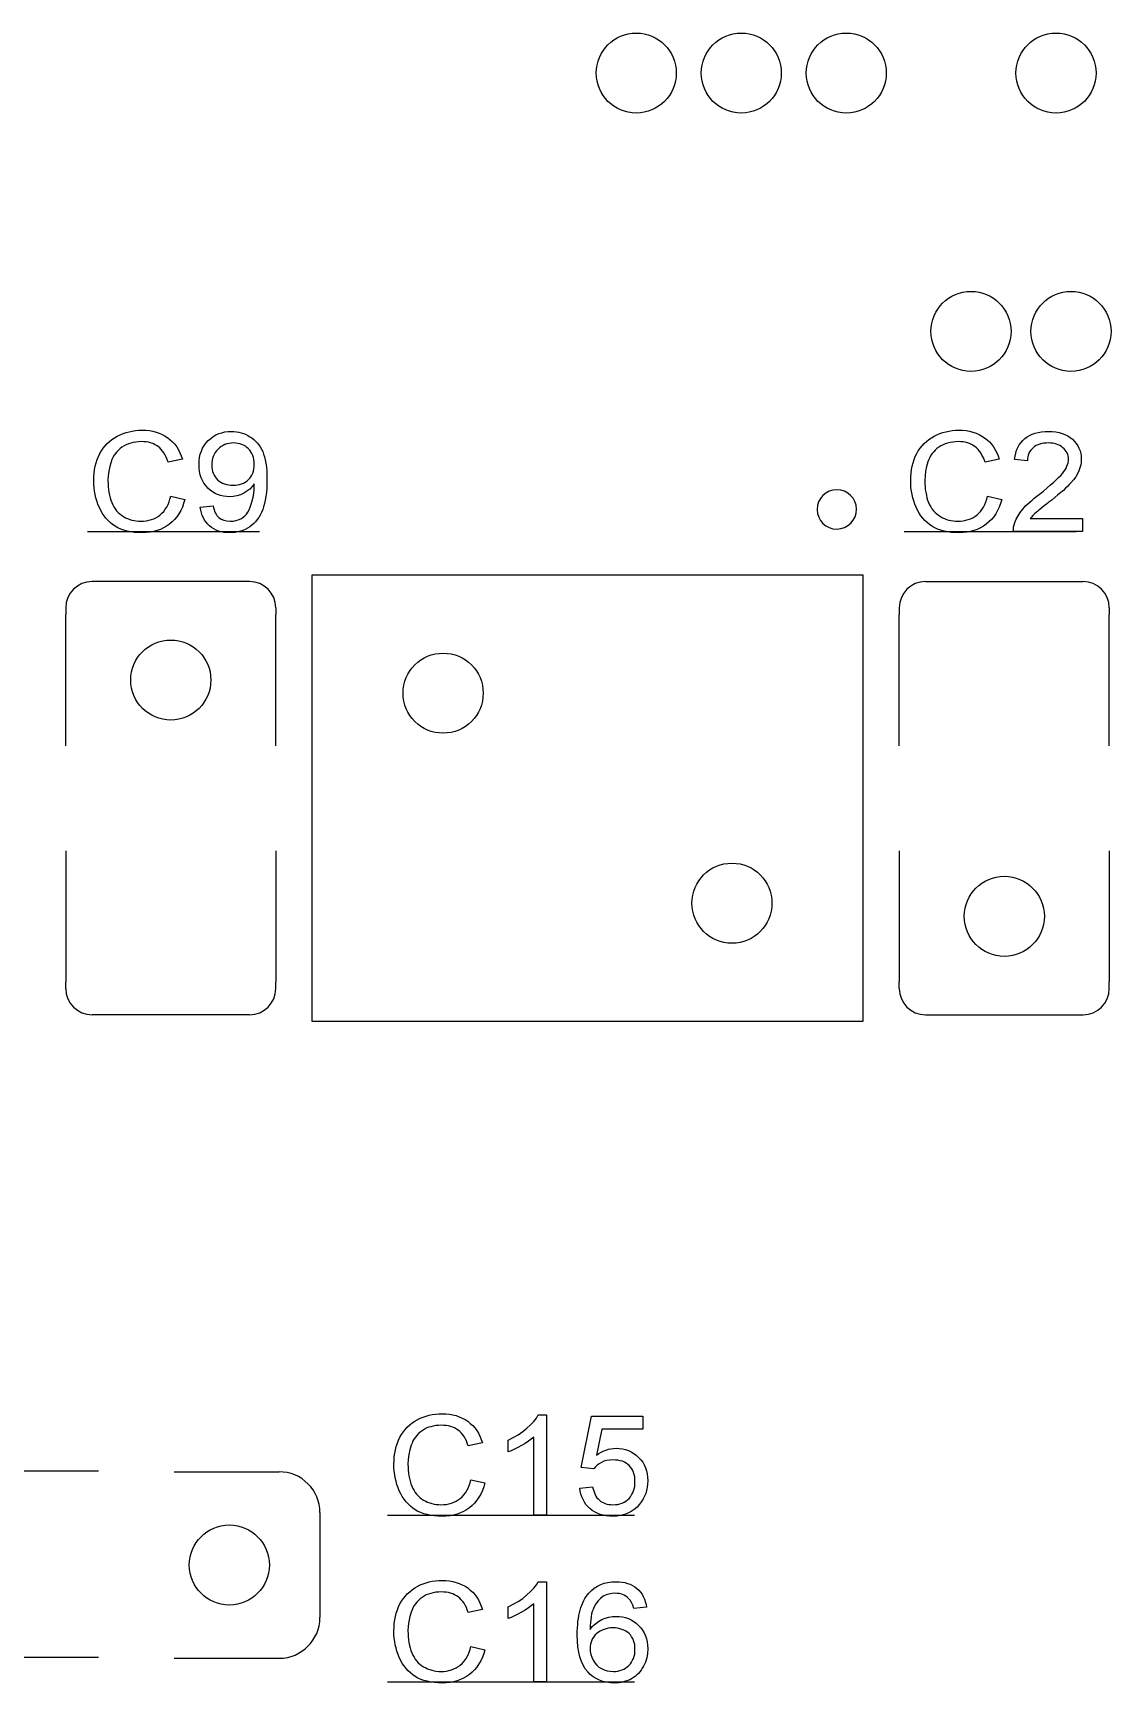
# Model space of a CAD drawing. Header units: millimetres. Extents: x -30 to 30, y -30 to 30.
# Drawn here: x -5.37 to 2.84, y -8.01 to 4.56 of the extents above; entities that cross this region are included whole.
import ezdxf

# ---------------------------------------------------------------- set-up
doc = ezdxf.new("R2010")
doc.units = ezdxf.units.MM
doc.linetypes.add('CENTERX2', pattern=[20.32, 12.7, -2.54, 2.54, -2.54])

msp = doc.modelspace()

# ---------------------------------------------------------------- linework, layer by layer
at = {"color": 7, "linetype": 'CENTERX2'}
for p, q in [((-4.953, 0.762), (-3.643, 0.762)), ((1.27, 0.762), (2.58, 0.762)), ((-2.667, -6.731), (-0.786, -6.731)), ((-2.667, -8.001), (-0.786, -8.001))]:
    msp.add_line(p, q, dxfattribs=at)
at = {"color": 7, "linetype": 'Continuous'}
for p, q in [((-3.718, 0.38), (-4.918, 0.38)), ((0.957, 0.43), (-3.243, 0.43)), ((-3.243, 0.43), (-3.243, -2.97)), ((0.957, -2.97), (0.957, 0.43)), ((1.432, 0.38), (2.632, 0.38)), ((-5.118, 0.18), (-5.118, 0.13)), ((-5.118, -0.87), (-5.118, 0.13)), ((-3.518, 0.18), (-3.518, 0.13)), ((-3.518, -0.87), (-3.518, 0.13)), ((1.232, 0.18), (1.232, 0.13)), ((1.232, -0.87), (1.232, 0.13)), ((2.832, 0.18), (2.832, 0.13)), ((2.832, -0.87), (2.832, 0.13)), ((-5.118, -1.67), (-5.118, -2.67)), ((-3.518, -1.67), (-3.518, -2.67)), ((1.232, -1.67), (1.232, -2.67)), ((2.832, -1.67), (2.832, -2.67)), ((-5.118, -2.72), (-5.118, -2.67)), ((-3.518, -2.72), (-3.518, -2.67)), ((1.232, -2.72), (1.232, -2.67)), ((2.832, -2.72), (2.832, -2.67)), ((-3.718, -2.92), (-4.918, -2.92)), ((-3.243, -2.97), (0.957, -2.97)), ((1.432, -2.92), (2.632, -2.92)), ((-4.868, -6.397), (-5.668, -6.397)), ((-4.292, -6.402), (-3.492, -6.402)), ((-3.182, -6.712), (-3.182, -7.512)), ((-4.868, -7.816), (-5.668, -7.816)), ((-4.292, -7.822), (-3.492, -7.822))]:
    msp.add_line(p, q, dxfattribs=at)
at = {"color": 7, "linetype": 'Continuous', "flags": 128}
for points in [[(-4.318, 1.031), (-4.211, 1.006), (-4.211, 1.006), (-4.22, 0.976), (-4.23, 0.948), (-4.242, 0.921), (-4.256, 0.897), (-4.272, 0.874), (-4.289, 0.853), (-4.308, 0.834), (-4.328, 0.817), (-4.35, 0.802), (-4.373, 0.789), (-4.397, 0.778), (-4.422, 0.768), (-4.449, 0.761), (-4.476, 0.756), (-4.505, 0.753), (-4.535, 0.752), (-4.535, 0.752), (-4.566, 0.753), (-4.596, 0.755), (-4.624, 0.759), (-4.65, 0.765), (-4.675, 0.772), (-4.699, 0.78), (-4.721, 0.79), (-4.742, 0.802), (-4.761, 0.815), (-4.779, 0.83), (-4.796, 0.846), (-4.812, 0.863), (-4.826, 0.882), (-4.84, 0.902), (-4.852, 0.923), (-4.863, 0.946), (-4.873, 0.97), (-4.881, 0.994), (-4.888, 1.019), (-4.894, 1.044), (-4.898, 1.069), (-4.902, 1.095), (-4.904, 1.122), (-4.904, 1.149), (-4.904, 1.149), (-4.903, 1.178), (-4.901, 1.206), (-4.898, 1.233), (-4.893, 1.259), (-4.886, 1.285), (-4.878, 1.309), (-4.869, 1.332), (-4.858, 1.355), (-4.846, 1.376), (-4.832, 1.396), (-4.817, 1.415), (-4.802, 1.432), (-4.784, 1.448), (-4.766, 1.463), (-4.746, 1.476), (-4.726, 1.488), (-4.704, 1.499), (-4.682, 1.508), (-4.659, 1.516), (-4.636, 1.522), (-4.612, 1.527), (-4.588, 1.531), (-4.563, 1.533), (-4.537, 1.534), (-4.537, 1.534), (-4.509, 1.533), (-4.481, 1.53), (-4.455, 1.526), (-4.43, 1.519), (-4.406, 1.511), (-4.383, 1.501), (-4.361, 1.489), (-4.341, 1.476), (-4.322, 1.46), (-4.304, 1.444), (-4.288, 1.426), (-4.273, 1.406), (-4.26, 1.385), (-4.249, 1.362), (-4.239, 1.338), (-4.23, 1.312), (-4.23, 1.312), (-4.338, 1.289), (-4.338, 1.289), (-4.345, 1.309), (-4.352, 1.327), (-4.361, 1.344), (-4.37, 1.36), (-4.38, 1.374), (-4.391, 1.387), (-4.402, 1.398), (-4.415, 1.408), (-4.428, 1.417), (-4.442, 1.425), (-4.456, 1.431), (-4.472, 1.437), (-4.488, 1.441), (-4.505, 1.444), (-4.523, 1.445), (-4.542, 1.446), (-4.542, 1.446), (-4.564, 1.445), (-4.584, 1.443), (-4.604, 1.44), (-4.623, 1.435), (-4.641, 1.43), (-4.658, 1.423), (-4.674, 1.414), (-4.69, 1.404), (-4.704, 1.394), (-4.717, 1.382), (-4.729, 1.369), (-4.74, 1.356), (-4.75, 1.342), (-4.759, 1.326), (-4.766, 1.31), (-4.773, 1.293), (-4.783, 1.258), (-4.791, 1.222), (-4.795, 1.186), (-4.797, 1.149), (-4.797, 1.149), (-4.796, 1.126), (-4.795, 1.103), (-4.793, 1.081), (-4.79, 1.06), (-4.785, 1.039), (-4.781, 1.019), (-4.775, 1), (-4.768, 0.982), (-4.76, 0.965), (-4.751, 0.949), (-4.742, 0.934), (-4.731, 0.92), (-4.719, 0.907), (-4.706, 0.895), (-4.693, 0.885), (-4.678, 0.875), (-4.662, 0.867), (-4.647, 0.86), (-4.631, 0.854), (-4.614, 0.849), (-4.598, 0.845), (-4.581, 0.842), (-4.563, 0.841), (-4.546, 0.84), (-4.546, 0.84), (-4.525, 0.841), (-4.504, 0.843), (-4.485, 0.847), (-4.466, 0.852), (-4.448, 0.859), (-4.431, 0.867), (-4.415, 0.877), (-4.399, 0.888), (-4.385, 0.901), (-4.372, 0.915), (-4.36, 0.931), (-4.349, 0.948), (-4.339, 0.967), (-4.331, 0.987), (-4.324, 1.008), (-4.318, 1.031)], [(-4.093, 0.948), (-3.996, 0.957), (-3.996, 0.957), (-3.992, 0.942), (-3.988, 0.929), (-3.984, 0.916), (-3.979, 0.904), (-3.973, 0.894), (-3.966, 0.884), (-3.959, 0.875), (-3.951, 0.868), (-3.933, 0.856), (-3.913, 0.847), (-3.89, 0.842), (-3.866, 0.84), (-3.866, 0.84), (-3.844, 0.841), (-3.823, 0.845), (-3.804, 0.851), (-3.785, 0.859), (-3.768, 0.869), (-3.754, 0.881), (-3.741, 0.894), (-3.73, 0.909), (-3.721, 0.927), (-3.712, 0.947), (-3.705, 0.969), (-3.697, 0.995), (-3.691, 1.022), (-3.686, 1.05), (-3.683, 1.078), (-3.683, 1.107), (-3.683, 1.107), (-3.683, 1.114), (-3.683, 1.125), (-3.683, 1.125), (-3.699, 1.104), (-3.717, 1.085), (-3.738, 1.068), (-3.762, 1.053), (-3.788, 1.041), (-3.814, 1.033), (-3.842, 1.027), (-3.871, 1.026), (-3.871, 1.026), (-3.894, 1.027), (-3.917, 1.03), (-3.939, 1.035), (-3.961, 1.043), (-3.981, 1.052), (-4, 1.064), (-4.018, 1.077), (-4.036, 1.093), (-4.051, 1.111), (-4.065, 1.13), (-4.077, 1.15), (-4.086, 1.171), (-4.094, 1.194), (-4.099, 1.219), (-4.102, 1.244), (-4.103, 1.271), (-4.103, 1.271), (-4.102, 1.299), (-4.099, 1.325), (-4.093, 1.35), (-4.085, 1.374), (-4.076, 1.396), (-4.063, 1.417), (-4.049, 1.436), (-4.033, 1.455), (-4.014, 1.471), (-3.995, 1.485), (-3.975, 1.497), (-3.953, 1.507), (-3.93, 1.514), (-3.906, 1.52), (-3.882, 1.523), (-3.855, 1.524), (-3.855, 1.524), (-3.837, 1.523), (-3.818, 1.522), (-3.8, 1.518), (-3.782, 1.514), (-3.765, 1.508), (-3.748, 1.502), (-3.731, 1.494), (-3.715, 1.484), (-3.7, 1.474), (-3.685, 1.462), (-3.672, 1.45), (-3.659, 1.436), (-3.647, 1.422), (-3.637, 1.406), (-3.627, 1.389), (-3.618, 1.371), (-3.611, 1.352), (-3.604, 1.33), (-3.598, 1.307), (-3.594, 1.281), (-3.59, 1.254), (-3.587, 1.224), (-3.586, 1.192), (-3.585, 1.158), (-3.585, 1.158), (-3.586, 1.123), (-3.587, 1.09), (-3.59, 1.058), (-3.594, 1.028), (-3.598, 1), (-3.604, 0.974), (-3.611, 0.95), (-3.618, 0.928), (-3.627, 0.907), (-3.637, 0.887), (-3.648, 0.869), (-3.659, 0.852), (-3.672, 0.836), (-3.686, 0.822), (-3.701, 0.809), (-3.717, 0.797), (-3.733, 0.787), (-3.751, 0.777), (-3.769, 0.77), (-3.788, 0.763), (-3.807, 0.758), (-3.827, 0.755), (-3.848, 0.753), (-3.87, 0.752), (-3.87, 0.752), (-3.893, 0.753), (-3.914, 0.755), (-3.935, 0.759), (-3.955, 0.765), (-3.973, 0.772), (-3.991, 0.781), (-4.007, 0.791), (-4.022, 0.804), (-4.036, 0.817), (-4.049, 0.832), (-4.06, 0.848), (-4.07, 0.865), (-4.078, 0.884), (-4.084, 0.904), (-4.09, 0.925), (-4.093, 0.948)], [(1.905, 1.031), (2.012, 1.006), (2.012, 1.006), (2.003, 0.976), (1.993, 0.948), (1.981, 0.921), (1.967, 0.897), (1.951, 0.874), (1.934, 0.853), (1.915, 0.834), (1.895, 0.817), (1.873, 0.802), (1.85, 0.789), (1.826, 0.778), (1.801, 0.768), (1.774, 0.761), (1.747, 0.756), (1.718, 0.753), (1.688, 0.752), (1.688, 0.752), (1.657, 0.753), (1.627, 0.755), (1.599, 0.759), (1.573, 0.765), (1.548, 0.772), (1.524, 0.78), (1.502, 0.79), (1.481, 0.802), (1.462, 0.815), (1.444, 0.83), (1.427, 0.846), (1.411, 0.863), (1.397, 0.882), (1.383, 0.902), (1.371, 0.923), (1.36, 0.946), (1.35, 0.97), (1.342, 0.994), (1.335, 1.019), (1.329, 1.044), (1.325, 1.069), (1.321, 1.095), (1.319, 1.122), (1.319, 1.149), (1.319, 1.149), (1.32, 1.178), (1.322, 1.206), (1.325, 1.233), (1.33, 1.259), (1.337, 1.285), (1.345, 1.309), (1.354, 1.332), (1.365, 1.355), (1.377, 1.376), (1.391, 1.396), (1.406, 1.415), (1.421, 1.432), (1.439, 1.448), (1.457, 1.463), (1.477, 1.476), (1.497, 1.488), (1.519, 1.499), (1.541, 1.508), (1.564, 1.516), (1.587, 1.522), (1.611, 1.527), (1.635, 1.531), (1.66, 1.533), (1.686, 1.534), (1.686, 1.534), (1.714, 1.533), (1.742, 1.53), (1.768, 1.526), (1.793, 1.519), (1.817, 1.511), (1.84, 1.501), (1.862, 1.489), (1.882, 1.476), (1.901, 1.46), (1.919, 1.444), (1.935, 1.426), (1.95, 1.406), (1.963, 1.385), (1.974, 1.362), (1.984, 1.338), (1.993, 1.312), (1.993, 1.312), (1.885, 1.289), (1.885, 1.289), (1.878, 1.309), (1.871, 1.327), (1.862, 1.344), (1.853, 1.36), (1.843, 1.374), (1.832, 1.387), (1.821, 1.398), (1.808, 1.408), (1.795, 1.417), (1.781, 1.425), (1.767, 1.431), (1.751, 1.437), (1.735, 1.441), (1.718, 1.444), (1.7, 1.445), (1.681, 1.446), (1.681, 1.446), (1.659, 1.445), (1.639, 1.443), (1.619, 1.44), (1.6, 1.435), (1.582, 1.43), (1.565, 1.423), (1.549, 1.414), (1.533, 1.404), (1.519, 1.394), (1.506, 1.382), (1.494, 1.369), (1.483, 1.356), (1.473, 1.342), (1.464, 1.326), (1.457, 1.31), (1.45, 1.293), (1.44, 1.258), (1.432, 1.222), (1.428, 1.186), (1.426, 1.149), (1.426, 1.149), (1.427, 1.126), (1.428, 1.103), (1.43, 1.081), (1.433, 1.06), (1.438, 1.039), (1.442, 1.019), (1.448, 1), (1.455, 0.982), (1.463, 0.965), (1.472, 0.949), (1.481, 0.934), (1.492, 0.92), (1.504, 0.907), (1.517, 0.895), (1.53, 0.885), (1.545, 0.875), (1.561, 0.867), (1.576, 0.86), (1.592, 0.854), (1.609, 0.849), (1.625, 0.845), (1.642, 0.842), (1.66, 0.841), (1.677, 0.84), (1.677, 0.84), (1.698, 0.841), (1.719, 0.843), (1.738, 0.847), (1.757, 0.852), (1.775, 0.859), (1.792, 0.867), (1.808, 0.877), (1.824, 0.888), (1.838, 0.901), (1.851, 0.915), (1.863, 0.931), (1.874, 0.948), (1.884, 0.967), (1.892, 0.987), (1.899, 1.008), (1.905, 1.031)], [(2.628, 0.86), (2.628, 0.762), (2.628, 0.762), (2.1, 0.762), (2.1, 0.762), (2.101, 0.779), (2.103, 0.796), (2.106, 0.813), (2.111, 0.829), (2.111, 0.829), (2.123, 0.856), (2.137, 0.882), (2.154, 0.907), (2.174, 0.933), (2.185, 0.946), (2.197, 0.959), (2.211, 0.972), (2.226, 0.986), (2.243, 1.001), (2.26, 1.015), (2.279, 1.03), (2.299, 1.045), (2.299, 1.045), (2.33, 1.07), (2.359, 1.094), (2.385, 1.116), (2.408, 1.136), (2.428, 1.156), (2.446, 1.173), (2.462, 1.189), (2.475, 1.204), (2.485, 1.218), (2.495, 1.232), (2.502, 1.245), (2.509, 1.259), (2.514, 1.272), (2.518, 1.286), (2.52, 1.299), (2.52, 1.312), (2.52, 1.312), (2.52, 1.325), (2.518, 1.337), (2.515, 1.349), (2.51, 1.36), (2.504, 1.371), (2.496, 1.381), (2.488, 1.391), (2.478, 1.4), (2.467, 1.409), (2.455, 1.416), (2.442, 1.422), (2.429, 1.427), (2.415, 1.431), (2.4, 1.434), (2.384, 1.435), (2.367, 1.436), (2.367, 1.436), (2.35, 1.435), (2.333, 1.434), (2.317, 1.431), (2.302, 1.427), (2.288, 1.422), (2.275, 1.416), (2.263, 1.408), (2.252, 1.4), (2.242, 1.39), (2.233, 1.38), (2.225, 1.369), (2.219, 1.357), (2.214, 1.344), (2.211, 1.33), (2.209, 1.315), (2.208, 1.299), (2.208, 1.299), (2.11, 1.309), (2.11, 1.309), (2.114, 1.335), (2.119, 1.358), (2.126, 1.381), (2.135, 1.401), (2.145, 1.421), (2.158, 1.438), (2.172, 1.455), (2.188, 1.469), (2.206, 1.482), (2.225, 1.493), (2.245, 1.502), (2.267, 1.51), (2.29, 1.516), (2.315, 1.52), (2.342, 1.523), (2.369, 1.524), (2.369, 1.524), (2.397, 1.523), (2.424, 1.52), (2.449, 1.515), (2.472, 1.509), (2.494, 1.5), (2.515, 1.49), (2.534, 1.478), (2.551, 1.464), (2.567, 1.448), (2.58, 1.431), (2.592, 1.414), (2.601, 1.396), (2.609, 1.377), (2.614, 1.357), (2.617, 1.336), (2.618, 1.314), (2.618, 1.314), (2.617, 1.291), (2.614, 1.269), (2.608, 1.246), (2.6, 1.224), (2.589, 1.202), (2.576, 1.179), (2.559, 1.156), (2.539, 1.132), (2.527, 1.119), (2.514, 1.105), (2.499, 1.091), (2.482, 1.075), (2.462, 1.058), (2.441, 1.04), (2.418, 1.021), (2.393, 1.001), (2.393, 1.001), (2.372, 0.985), (2.353, 0.97), (2.336, 0.956), (2.32, 0.944), (2.306, 0.933), (2.294, 0.923), (2.284, 0.915), (2.276, 0.909), (2.262, 0.896), (2.249, 0.884), (2.238, 0.872), (2.228, 0.86), (2.228, 0.86), (2.628, 0.86)], [(-3.683, 1.273), (-3.684, 1.292), (-3.686, 1.309), (-3.689, 1.325), (-3.694, 1.34), (-3.7, 1.355), (-3.707, 1.368), (-3.716, 1.381), (-3.727, 1.392), (-3.738, 1.402), (-3.75, 1.411), (-3.763, 1.419), (-3.776, 1.425), (-3.791, 1.43), (-3.806, 1.433), (-3.823, 1.435), (-3.839, 1.436), (-3.839, 1.436), (-3.857, 1.435), (-3.874, 1.433), (-3.89, 1.429), (-3.905, 1.424), (-3.92, 1.418), (-3.933, 1.41), (-3.946, 1.4), (-3.958, 1.389), (-3.969, 1.376), (-3.979, 1.363), (-3.987, 1.349), (-3.994, 1.334), (-3.999, 1.319), (-4.002, 1.302), (-4.005, 1.284), (-4.005, 1.266), (-4.005, 1.266), (-4.005, 1.249), (-4.003, 1.234), (-3.999, 1.219), (-3.994, 1.205), (-3.988, 1.191), (-3.98, 1.179), (-3.971, 1.167), (-3.961, 1.156), (-3.949, 1.146), (-3.937, 1.138), (-3.923, 1.13), (-3.909, 1.124), (-3.894, 1.12), (-3.877, 1.116), (-3.86, 1.114), (-3.842, 1.114), (-3.842, 1.114), (-3.825, 1.114), (-3.809, 1.116), (-3.794, 1.12), (-3.779, 1.124), (-3.765, 1.13), (-3.752, 1.138), (-3.739, 1.146), (-3.728, 1.156), (-3.717, 1.167), (-3.708, 1.179), (-3.701, 1.192), (-3.694, 1.206), (-3.689, 1.222), (-3.686, 1.238), (-3.684, 1.255), (-3.683, 1.273)], [(-2.032, -6.462), (-1.925, -6.487), (-1.925, -6.487), (-1.934, -6.517), (-1.944, -6.545), (-1.956, -6.572), (-1.97, -6.596), (-1.986, -6.619), (-2.003, -6.64), (-2.022, -6.659), (-2.042, -6.676), (-2.064, -6.691), (-2.087, -6.704), (-2.111, -6.715), (-2.136, -6.725), (-2.163, -6.732), (-2.19, -6.737), (-2.219, -6.74), (-2.249, -6.741), (-2.249, -6.741), (-2.28, -6.74), (-2.31, -6.738), (-2.338, -6.734), (-2.364, -6.728), (-2.389, -6.721), (-2.413, -6.713), (-2.435, -6.703), (-2.456, -6.691), (-2.475, -6.678), (-2.493, -6.663), (-2.51, -6.647), (-2.526, -6.63), (-2.54, -6.611), (-2.554, -6.591), (-2.566, -6.57), (-2.577, -6.547), (-2.587, -6.523), (-2.595, -6.499), (-2.602, -6.474), (-2.608, -6.449), (-2.612, -6.424), (-2.616, -6.398), (-2.618, -6.371), (-2.618, -6.344), (-2.618, -6.344), (-2.617, -6.315), (-2.615, -6.287), (-2.612, -6.26), (-2.607, -6.234), (-2.6, -6.208), (-2.592, -6.184), (-2.583, -6.161), (-2.572, -6.138), (-2.56, -6.117), (-2.546, -6.097), (-2.531, -6.078), (-2.516, -6.061), (-2.498, -6.045), (-2.48, -6.03), (-2.46, -6.017), (-2.44, -6.005), (-2.418, -5.994), (-2.396, -5.985), (-2.373, -5.977), (-2.35, -5.971), (-2.326, -5.966), (-2.302, -5.962), (-2.277, -5.96), (-2.251, -5.959), (-2.251, -5.959), (-2.223, -5.96), (-2.195, -5.963), (-2.169, -5.967), (-2.144, -5.974), (-2.12, -5.982), (-2.097, -5.992), (-2.075, -6.004), (-2.055, -6.017), (-2.036, -6.033), (-2.018, -6.049), (-2.002, -6.067), (-1.987, -6.087), (-1.974, -6.108), (-1.963, -6.131), (-1.953, -6.155), (-1.944, -6.181), (-1.944, -6.181), (-2.052, -6.204), (-2.052, -6.204), (-2.059, -6.184), (-2.066, -6.166), (-2.075, -6.149), (-2.084, -6.133), (-2.094, -6.119), (-2.105, -6.106), (-2.116, -6.095), (-2.129, -6.085), (-2.142, -6.076), (-2.156, -6.068), (-2.17, -6.062), (-2.186, -6.056), (-2.202, -6.052), (-2.219, -6.049), (-2.237, -6.048), (-2.256, -6.047), (-2.256, -6.047), (-2.278, -6.048), (-2.298, -6.05), (-2.318, -6.053), (-2.337, -6.058), (-2.355, -6.063), (-2.372, -6.07), (-2.388, -6.079), (-2.404, -6.089), (-2.418, -6.099), (-2.431, -6.111), (-2.443, -6.124), (-2.454, -6.137), (-2.464, -6.151), (-2.473, -6.167), (-2.48, -6.183), (-2.487, -6.2), (-2.497, -6.235), (-2.505, -6.271), (-2.509, -6.307), (-2.511, -6.344), (-2.511, -6.344), (-2.51, -6.367), (-2.509, -6.39), (-2.507, -6.412), (-2.504, -6.433), (-2.499, -6.454), (-2.495, -6.474), (-2.489, -6.493), (-2.482, -6.511), (-2.474, -6.528), (-2.465, -6.544), (-2.456, -6.559), (-2.445, -6.573), (-2.433, -6.586), (-2.42, -6.598), (-2.407, -6.608), (-2.392, -6.618), (-2.376, -6.626), (-2.361, -6.633), (-2.345, -6.639), (-2.328, -6.644), (-2.312, -6.648), (-2.295, -6.651), (-2.277, -6.652), (-2.26, -6.653), (-2.26, -6.653), (-2.239, -6.652), (-2.218, -6.65), (-2.199, -6.646), (-2.18, -6.641), (-2.162, -6.634), (-2.145, -6.626), (-2.129, -6.616), (-2.113, -6.605), (-2.099, -6.592), (-2.086, -6.578), (-2.074, -6.562), (-2.063, -6.545), (-2.053, -6.526), (-2.045, -6.506), (-2.038, -6.485), (-2.032, -6.462)], [(-1.456, -6.731), (-1.553, -6.731), (-1.553, -6.731), (-1.553, -6.137), (-1.553, -6.137), (-1.572, -6.153), (-1.594, -6.169), (-1.618, -6.185), (-1.646, -6.201), (-1.674, -6.216), (-1.7, -6.23), (-1.725, -6.241), (-1.749, -6.25), (-1.749, -6.25), (-1.749, -6.16), (-1.749, -6.16), (-1.709, -6.14), (-1.672, -6.119), (-1.637, -6.096), (-1.605, -6.07), (-1.577, -6.044), (-1.553, -6.019), (-1.533, -5.994), (-1.519, -5.969), (-1.519, -5.969), (-1.456, -5.969), (-1.456, -5.969), (-1.456, -6.731)], [(-1.202, -6.526), (-1.104, -6.516), (-1.104, -6.516), (-1.101, -6.533), (-1.096, -6.548), (-1.091, -6.562), (-1.085, -6.576), (-1.079, -6.588), (-1.071, -6.599), (-1.063, -6.609), (-1.053, -6.619), (-1.043, -6.627), (-1.032, -6.633), (-1.02, -6.639), (-1.008, -6.644), (-0.995, -6.648), (-0.981, -6.651), (-0.966, -6.652), (-0.95, -6.653), (-0.95, -6.653), (-0.931, -6.652), (-0.913, -6.65), (-0.896, -6.646), (-0.88, -6.641), (-0.865, -6.634), (-0.852, -6.626), (-0.839, -6.616), (-0.827, -6.604), (-0.816, -6.592), (-0.807, -6.578), (-0.799, -6.563), (-0.793, -6.548), (-0.788, -6.531), (-0.784, -6.514), (-0.782, -6.495), (-0.782, -6.475), (-0.782, -6.475), (-0.782, -6.457), (-0.784, -6.439), (-0.788, -6.423), (-0.792, -6.407), (-0.798, -6.393), (-0.806, -6.379), (-0.815, -6.367), (-0.825, -6.355), (-0.836, -6.345), (-0.849, -6.336), (-0.862, -6.328), (-0.877, -6.322), (-0.894, -6.317), (-0.911, -6.314), (-0.93, -6.312), (-0.95, -6.311), (-0.95, -6.311), (-0.975, -6.312), (-0.998, -6.316), (-1.019, -6.322), (-1.037, -6.33), (-1.054, -6.34), (-1.069, -6.352), (-1.083, -6.365), (-1.094, -6.379), (-1.094, -6.379), (-1.192, -6.37), (-1.192, -6.37), (-1.114, -5.979), (-1.114, -5.979), (-0.723, -5.979), (-0.723, -5.979), (-0.723, -6.076), (-0.723, -6.076), (-1.034, -6.076), (-1.034, -6.076), (-1.074, -6.274), (-1.074, -6.274), (-1.056, -6.262), (-1.038, -6.252), (-1.02, -6.243), (-1.002, -6.236), (-0.983, -6.23), (-0.965, -6.226), (-0.946, -6.224), (-0.926, -6.223), (-0.926, -6.223), (-0.901, -6.224), (-0.877, -6.227), (-0.854, -6.233), (-0.832, -6.24), (-0.811, -6.25), (-0.791, -6.262), (-0.772, -6.276), (-0.754, -6.292), (-0.738, -6.31), (-0.723, -6.329), (-0.711, -6.349), (-0.701, -6.371), (-0.694, -6.394), (-0.688, -6.418), (-0.685, -6.443), (-0.684, -6.47), (-0.684, -6.47), (-0.685, -6.495), (-0.688, -6.52), (-0.693, -6.543), (-0.699, -6.566), (-0.708, -6.588), (-0.719, -6.609), (-0.731, -6.629), (-0.746, -6.648), (-0.746, -6.648), (-0.765, -6.67), (-0.787, -6.689), (-0.81, -6.705), (-0.835, -6.718), (-0.861, -6.728), (-0.889, -6.735), (-0.919, -6.739), (-0.951, -6.741), (-0.951, -6.741), (-0.977, -6.74), (-1.001, -6.737), (-1.025, -6.733), (-1.047, -6.726), (-1.069, -6.718), (-1.089, -6.708), (-1.107, -6.696), (-1.125, -6.682), (-1.141, -6.667), (-1.155, -6.65), (-1.167, -6.632), (-1.177, -6.613), (-1.186, -6.593), (-1.193, -6.572), (-1.198, -6.55), (-1.202, -6.526)], [(-2.032, -7.732), (-1.925, -7.757), (-1.925, -7.757), (-1.934, -7.787), (-1.944, -7.815), (-1.956, -7.842), (-1.97, -7.866), (-1.986, -7.889), (-2.003, -7.91), (-2.022, -7.929), (-2.042, -7.946), (-2.064, -7.961), (-2.087, -7.974), (-2.111, -7.985), (-2.136, -7.995), (-2.163, -8.002), (-2.19, -8.007), (-2.219, -8.01), (-2.249, -8.011), (-2.249, -8.011), (-2.28, -8.01), (-2.31, -8.008), (-2.338, -8.004), (-2.364, -7.998), (-2.389, -7.991), (-2.413, -7.983), (-2.435, -7.973), (-2.456, -7.961), (-2.475, -7.948), (-2.493, -7.933), (-2.51, -7.917), (-2.526, -7.9), (-2.54, -7.881), (-2.554, -7.861), (-2.566, -7.84), (-2.577, -7.817), (-2.587, -7.793), (-2.595, -7.769), (-2.602, -7.744), (-2.608, -7.719), (-2.612, -7.694), (-2.616, -7.668), (-2.618, -7.641), (-2.618, -7.614), (-2.618, -7.614), (-2.617, -7.585), (-2.615, -7.557), (-2.612, -7.53), (-2.607, -7.504), (-2.6, -7.478), (-2.592, -7.454), (-2.583, -7.431), (-2.572, -7.408), (-2.56, -7.387), (-2.546, -7.367), (-2.531, -7.348), (-2.516, -7.331), (-2.498, -7.315), (-2.48, -7.3), (-2.46, -7.287), (-2.44, -7.275), (-2.418, -7.264), (-2.396, -7.255), (-2.373, -7.247), (-2.35, -7.241), (-2.326, -7.236), (-2.302, -7.232), (-2.277, -7.23), (-2.251, -7.229), (-2.251, -7.229), (-2.223, -7.23), (-2.195, -7.233), (-2.169, -7.237), (-2.144, -7.244), (-2.12, -7.252), (-2.097, -7.262), (-2.075, -7.274), (-2.055, -7.287), (-2.036, -7.303), (-2.018, -7.319), (-2.002, -7.337), (-1.987, -7.357), (-1.974, -7.378), (-1.963, -7.401), (-1.953, -7.425), (-1.944, -7.451), (-1.944, -7.451), (-2.052, -7.474), (-2.052, -7.474), (-2.059, -7.454), (-2.066, -7.436), (-2.075, -7.419), (-2.084, -7.403), (-2.094, -7.389), (-2.105, -7.376), (-2.116, -7.365), (-2.129, -7.355), (-2.142, -7.346), (-2.156, -7.338), (-2.17, -7.332), (-2.186, -7.326), (-2.202, -7.322), (-2.219, -7.319), (-2.237, -7.318), (-2.256, -7.317), (-2.256, -7.317), (-2.278, -7.318), (-2.298, -7.32), (-2.318, -7.323), (-2.337, -7.328), (-2.355, -7.333), (-2.372, -7.34), (-2.388, -7.349), (-2.404, -7.359), (-2.418, -7.369), (-2.431, -7.381), (-2.443, -7.394), (-2.454, -7.407), (-2.464, -7.421), (-2.473, -7.437), (-2.48, -7.453), (-2.487, -7.47), (-2.497, -7.505), (-2.505, -7.541), (-2.509, -7.577), (-2.511, -7.614), (-2.511, -7.614), (-2.51, -7.637), (-2.509, -7.66), (-2.507, -7.682), (-2.504, -7.703), (-2.499, -7.724), (-2.495, -7.744), (-2.489, -7.763), (-2.482, -7.781), (-2.474, -7.798), (-2.465, -7.814), (-2.456, -7.829), (-2.445, -7.843), (-2.433, -7.856), (-2.42, -7.868), (-2.407, -7.878), (-2.392, -7.888), (-2.376, -7.896), (-2.361, -7.903), (-2.345, -7.909), (-2.328, -7.914), (-2.312, -7.918), (-2.295, -7.921), (-2.277, -7.922), (-2.26, -7.923), (-2.26, -7.923), (-2.239, -7.922), (-2.218, -7.92), (-2.199, -7.916), (-2.18, -7.911), (-2.162, -7.904), (-2.145, -7.896), (-2.129, -7.886), (-2.113, -7.875), (-2.099, -7.862), (-2.086, -7.848), (-2.074, -7.832), (-2.063, -7.815), (-2.053, -7.796), (-2.045, -7.776), (-2.038, -7.755), (-2.032, -7.732)], [(-1.456, -8.001), (-1.553, -8.001), (-1.553, -8.001), (-1.553, -7.407), (-1.553, -7.407), (-1.572, -7.423), (-1.594, -7.439), (-1.618, -7.455), (-1.646, -7.471), (-1.674, -7.486), (-1.7, -7.5), (-1.725, -7.511), (-1.749, -7.52), (-1.749, -7.52), (-1.749, -7.43), (-1.749, -7.43), (-1.709, -7.41), (-1.672, -7.389), (-1.637, -7.366), (-1.605, -7.34), (-1.577, -7.314), (-1.553, -7.289), (-1.533, -7.264), (-1.519, -7.239), (-1.519, -7.239), (-1.456, -7.239), (-1.456, -7.239), (-1.456, -8.001)], [(-0.694, -7.434), (-0.791, -7.444), (-0.791, -7.444), (-0.799, -7.419), (-0.808, -7.398), (-0.818, -7.38), (-0.83, -7.366), (-0.83, -7.366), (-0.841, -7.357), (-0.852, -7.349), (-0.864, -7.342), (-0.876, -7.337), (-0.889, -7.332), (-0.903, -7.329), (-0.917, -7.328), (-0.932, -7.327), (-0.932, -7.327), (-0.956, -7.328), (-0.98, -7.333), (-1.002, -7.34), (-1.023, -7.35), (-1.023, -7.35), (-1.044, -7.366), (-1.063, -7.386), (-1.079, -7.408), (-1.094, -7.435), (-1.101, -7.45), (-1.107, -7.466), (-1.112, -7.485), (-1.116, -7.505), (-1.119, -7.527), (-1.121, -7.551), (-1.123, -7.576), (-1.123, -7.603), (-1.123, -7.603), (-1.104, -7.579), (-1.083, -7.559), (-1.06, -7.542), (-1.035, -7.527), (-1.008, -7.517), (-0.981, -7.509), (-0.954, -7.504), (-0.925, -7.503), (-0.925, -7.503), (-0.901, -7.504), (-0.877, -7.507), (-0.854, -7.513), (-0.832, -7.52), (-0.811, -7.53), (-0.791, -7.542), (-0.772, -7.556), (-0.754, -7.572), (-0.738, -7.59), (-0.724, -7.609), (-0.711, -7.629), (-0.701, -7.651), (-0.694, -7.674), (-0.688, -7.698), (-0.685, -7.723), (-0.684, -7.75), (-0.684, -7.75), (-0.686, -7.785), (-0.692, -7.819), (-0.702, -7.852), (-0.717, -7.883), (-0.726, -7.898), (-0.735, -7.912), (-0.745, -7.926), (-0.756, -7.938), (-0.768, -7.949), (-0.78, -7.96), (-0.794, -7.969), (-0.808, -7.978), (-0.822, -7.986), (-0.837, -7.992), (-0.853, -7.998), (-0.869, -8.003), (-0.886, -8.006), (-0.903, -8.009), (-0.921, -8.01), (-0.939, -8.011), (-0.939, -8.011), (-0.969, -8.009), (-0.998, -8.005), (-1.026, -7.999), (-1.052, -7.989), (-1.077, -7.977), (-1.1, -7.963), (-1.122, -7.945), (-1.142, -7.925), (-1.161, -7.902), (-1.177, -7.876), (-1.19, -7.846), (-1.201, -7.812), (-1.21, -7.776), (-1.216, -7.735), (-1.22, -7.691), (-1.221, -7.644), (-1.221, -7.644), (-1.221, -7.617), (-1.22, -7.591), (-1.218, -7.566), (-1.216, -7.542), (-1.213, -7.519), (-1.209, -7.497), (-1.204, -7.475), (-1.199, -7.455), (-1.193, -7.436), (-1.187, -7.417), (-1.18, -7.399), (-1.172, -7.383), (-1.163, -7.367), (-1.154, -7.352), (-1.144, -7.339), (-1.133, -7.326), (-1.133, -7.326), (-1.113, -7.305), (-1.092, -7.288), (-1.068, -7.273), (-1.043, -7.261), (-1.016, -7.251), (-0.988, -7.244), (-0.958, -7.24), (-0.927, -7.239), (-0.927, -7.239), (-0.903, -7.24), (-0.88, -7.242), (-0.859, -7.246), (-0.838, -7.252), (-0.819, -7.259), (-0.801, -7.268), (-0.784, -7.279), (-0.768, -7.291), (-0.753, -7.304), (-0.74, -7.319), (-0.728, -7.335), (-0.718, -7.353), (-0.71, -7.371), (-0.703, -7.391), (-0.697, -7.412), (-0.694, -7.434)], [(-1.123, -7.748), (-1.122, -7.771), (-1.118, -7.793), (-1.11, -7.815), (-1.1, -7.836), (-1.087, -7.856), (-1.073, -7.874), (-1.056, -7.889), (-1.037, -7.901), (-1.016, -7.91), (-0.994, -7.917), (-0.971, -7.921), (-0.946, -7.923), (-0.946, -7.923), (-0.929, -7.922), (-0.912, -7.92), (-0.896, -7.916), (-0.88, -7.911), (-0.866, -7.905), (-0.853, -7.897), (-0.84, -7.888), (-0.828, -7.877), (-0.817, -7.865), (-0.807, -7.852), (-0.8, -7.838), (-0.793, -7.823), (-0.788, -7.807), (-0.784, -7.79), (-0.782, -7.772), (-0.782, -7.753), (-0.782, -7.753), (-0.782, -7.735), (-0.784, -7.717), (-0.788, -7.701), (-0.793, -7.686), (-0.799, -7.671), (-0.807, -7.658), (-0.816, -7.645), (-0.827, -7.634), (-0.839, -7.624), (-0.852, -7.615), (-0.866, -7.608), (-0.881, -7.602), (-0.897, -7.597), (-0.914, -7.593), (-0.931, -7.591), (-0.95, -7.591), (-0.95, -7.591), (-0.968, -7.591), (-0.985, -7.593), (-1.001, -7.597), (-1.017, -7.602), (-1.032, -7.608), (-1.047, -7.615), (-1.06, -7.624), (-1.073, -7.634), (-1.085, -7.645), (-1.095, -7.658), (-1.104, -7.671), (-1.111, -7.684), (-1.116, -7.699), (-1.12, -7.714), (-1.123, -7.731), (-1.123, -7.748)]]:
    msp.add_lwpolyline(points, dxfattribs=at)
at = {"color": 7, "linetype": 'Continuous'}
for centre in [(-0.772, 4.254), (0.028, 4.254), (0.828, 4.254), (2.426, 4.254), (1.778, 2.286), (2.54, 2.286), (-4.318, -0.37), (-2.243, -0.47), (-0.043, -2.07), (2.032, -2.17), (-3.872, -7.112)]:
    msp.add_circle(centre, 0.305, dxfattribs=at)
for centre, radius, start, end in [((0.756, 0.93), 0.15, 270.4851, 270), ((-4.918, 0.18), 0.2, 90, 180), ((-3.718, 0.18), 0.2, 0, 90), ((1.432, 0.18), 0.2, 90, 180), ((2.632, 0.18), 0.2, 0, 90), ((-4.918, -2.72), 0.2, 180, 270), ((-3.718, -2.72), 0.2, 270, 360), ((1.432, -2.72), 0.2, 180, 270), ((2.632, -2.72), 0.2, 270, 360), ((-3.492, -6.712), 0.31, 359.9953, 90), ((-3.492, -7.512), 0.31, 270, 0)]:
    msp.add_arc(centre, radius, start, end, dxfattribs=at)

doc.saveas('drawing.dxf')
